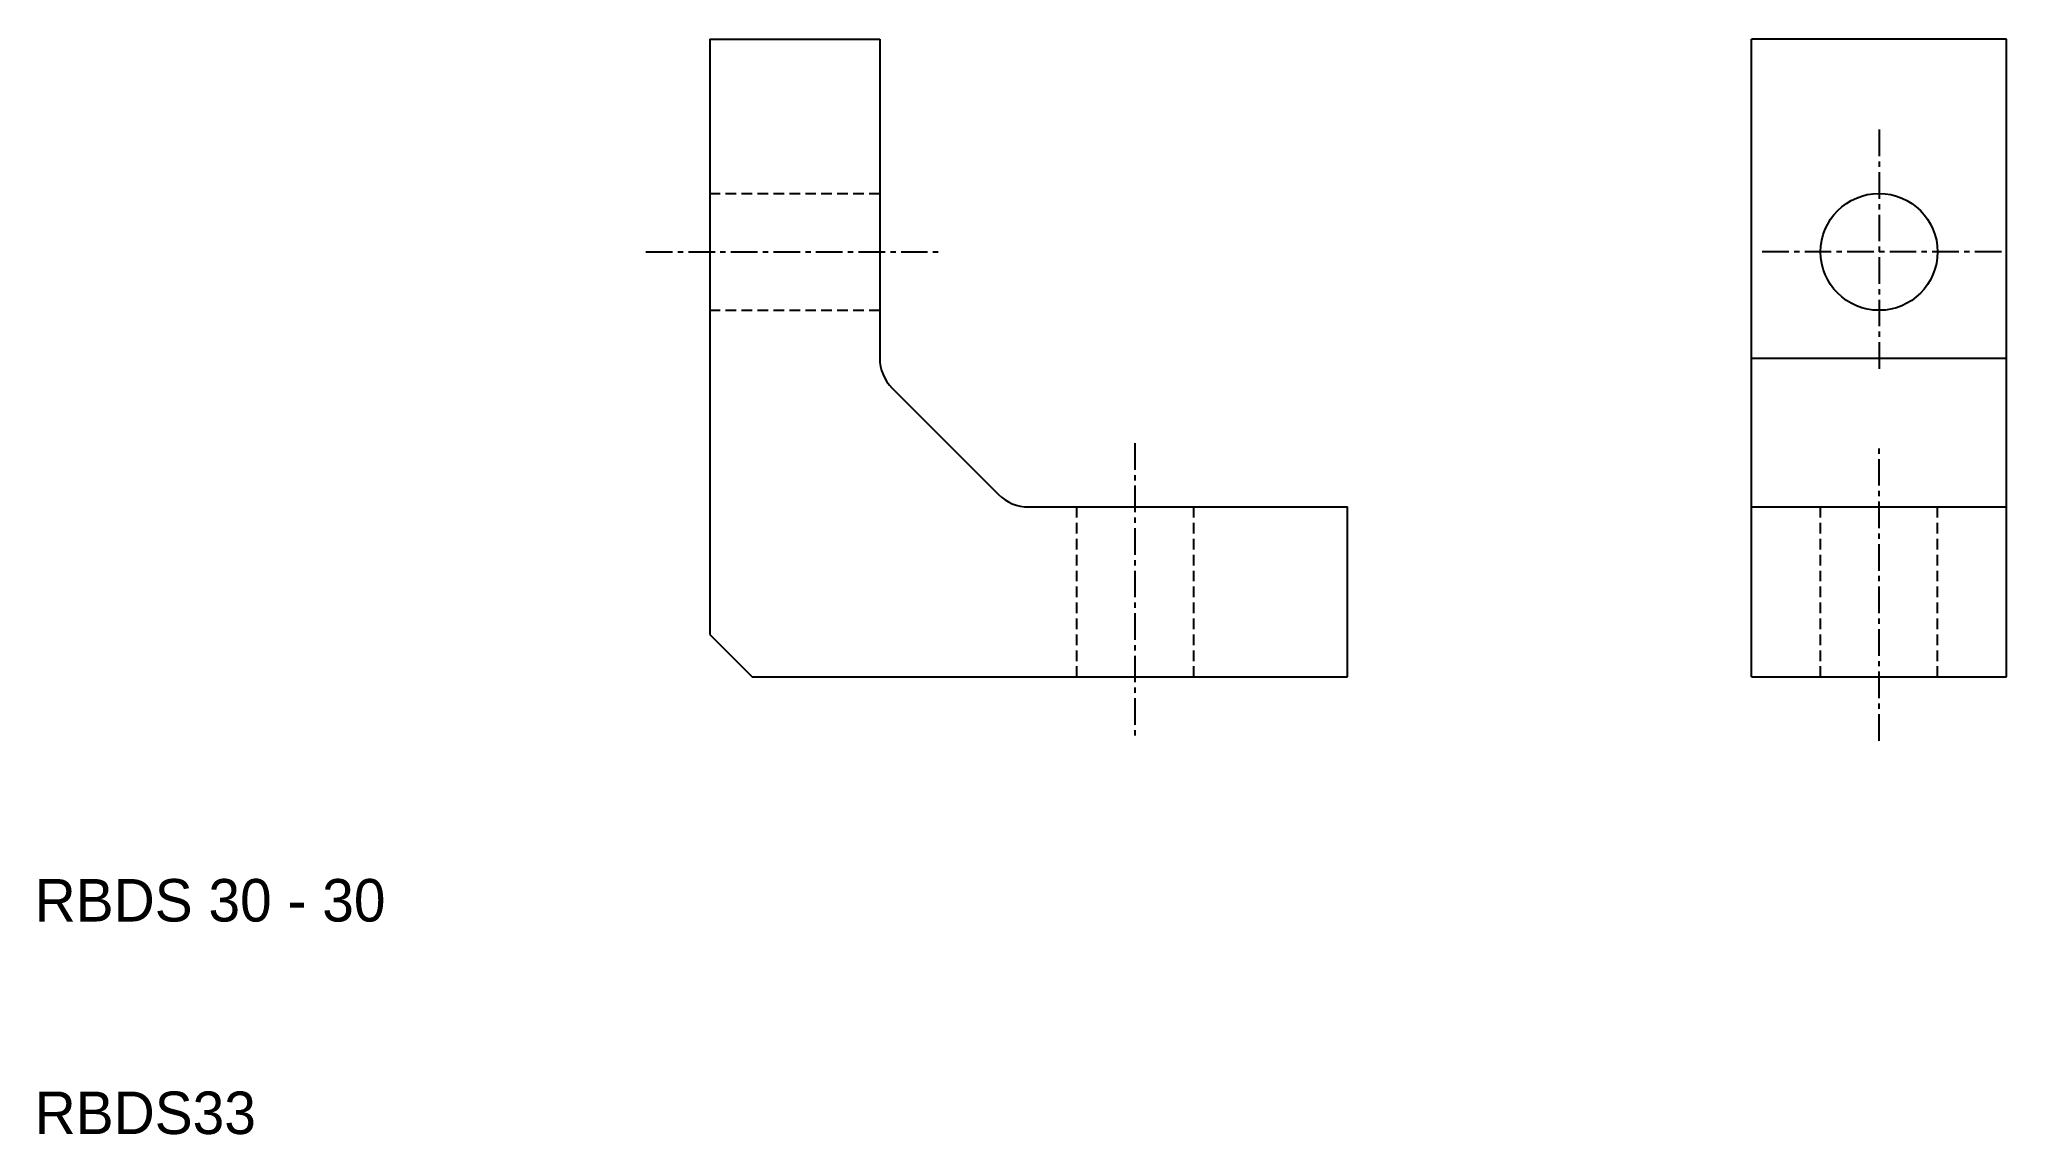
# Model space of a CAD drawing. Extents: x 10.2 to 102.8, y 10 to 61.5.
import ezdxf

# ---------------------------------------------------------------- set-up
doc = ezdxf.new("R2010")
doc.units = 0
doc.linetypes.add('CENTER', pattern=[2, 1.25, -0.25, 0.25, -0.25])
doc.linetypes.add('DASHED', pattern=[0.75, 0.5, -0.25])
doc.layers.get('0').update_dxf_attribs({"linetype": 'CONTINUOUS'})
doc.layers.add('CENTER', color=1, linetype='CENTER')

msp = doc.modelspace()

# ---------------------------------------------------------------- linework, layer by layer
at = {"color": 7, "linetype": 'CONTINUOUS'}
for p, q in [((41.749, 61.507), (41.749, 33.507)), ((41.749, 61.507), (49.749, 61.507)), ((49.749, 61.507), (49.749, 46.507)), ((90.752, 31.507), (90.752, 61.507)), ((102.752, 61.507), (90.752, 61.507)), ((102.752, 31.507), (102.752, 61.507)), ((90.752, 46.507), (102.752, 46.507)), ((50.334, 45.093), (55.334, 40.093)), ((56.749, 39.507), (71.749, 39.507)), ((71.749, 31.507), (71.749, 39.507)), ((90.752, 39.507), (102.752, 39.507)), ((41.749, 33.507), (43.749, 31.507)), ((43.749, 31.507), (71.749, 31.507)), ((90.752, 31.507), (102.752, 31.507))]:
    msp.add_line(p, q, dxfattribs=at)
at = {"color": 3, "linetype": 'DASHED'}
for p, q in [((41.749, 54.257), (49.749, 54.257)), ((41.749, 48.757), (49.749, 48.757)), ((58.999, 39.507), (58.999, 31.507)), ((64.499, 39.507), (64.499, 31.507)), ((94.002, 31.507), (94.002, 39.507)), ((99.502, 31.507), (99.502, 39.507))]:
    msp.add_line(p, q, dxfattribs=at)
at = {"color": 7, "linetype": 'CONTINUOUS'}
msp.add_circle((96.752, 51.507), 2.75, dxfattribs=at)
for centre, start, end in [((51.749, 46.507), 180, 225), ((56.749, 41.507), 225, 270)]:
    msp.add_arc(centre, 2, start, end, dxfattribs=at)
at = {"layer": 'CENTER', "color": 1, "linetype": 'CENTER'}
for p, q in [((96.752, 57.257), (96.752, 45.757)), ((38.749, 51.507), (52.749, 51.507)), ((102.502, 51.507), (91.002, 51.507)), ((61.749, 42.507), (61.749, 28.507)), ((96.752, 28.507), (96.752, 42.507))]:
    msp.add_line(p, q, dxfattribs=at)

# ---------------------------------------------------------------- texts
at = {"color": 7, "linetype": 'CONTINUOUS'}
for s, p in [('RBDS 30 - 30', (10, 20)), ('RBDS33', (10, 10))]:
    msp.add_text(s, height=2, dxfattribs=at).set_placement(p)

doc.saveas('drawing.dxf')
